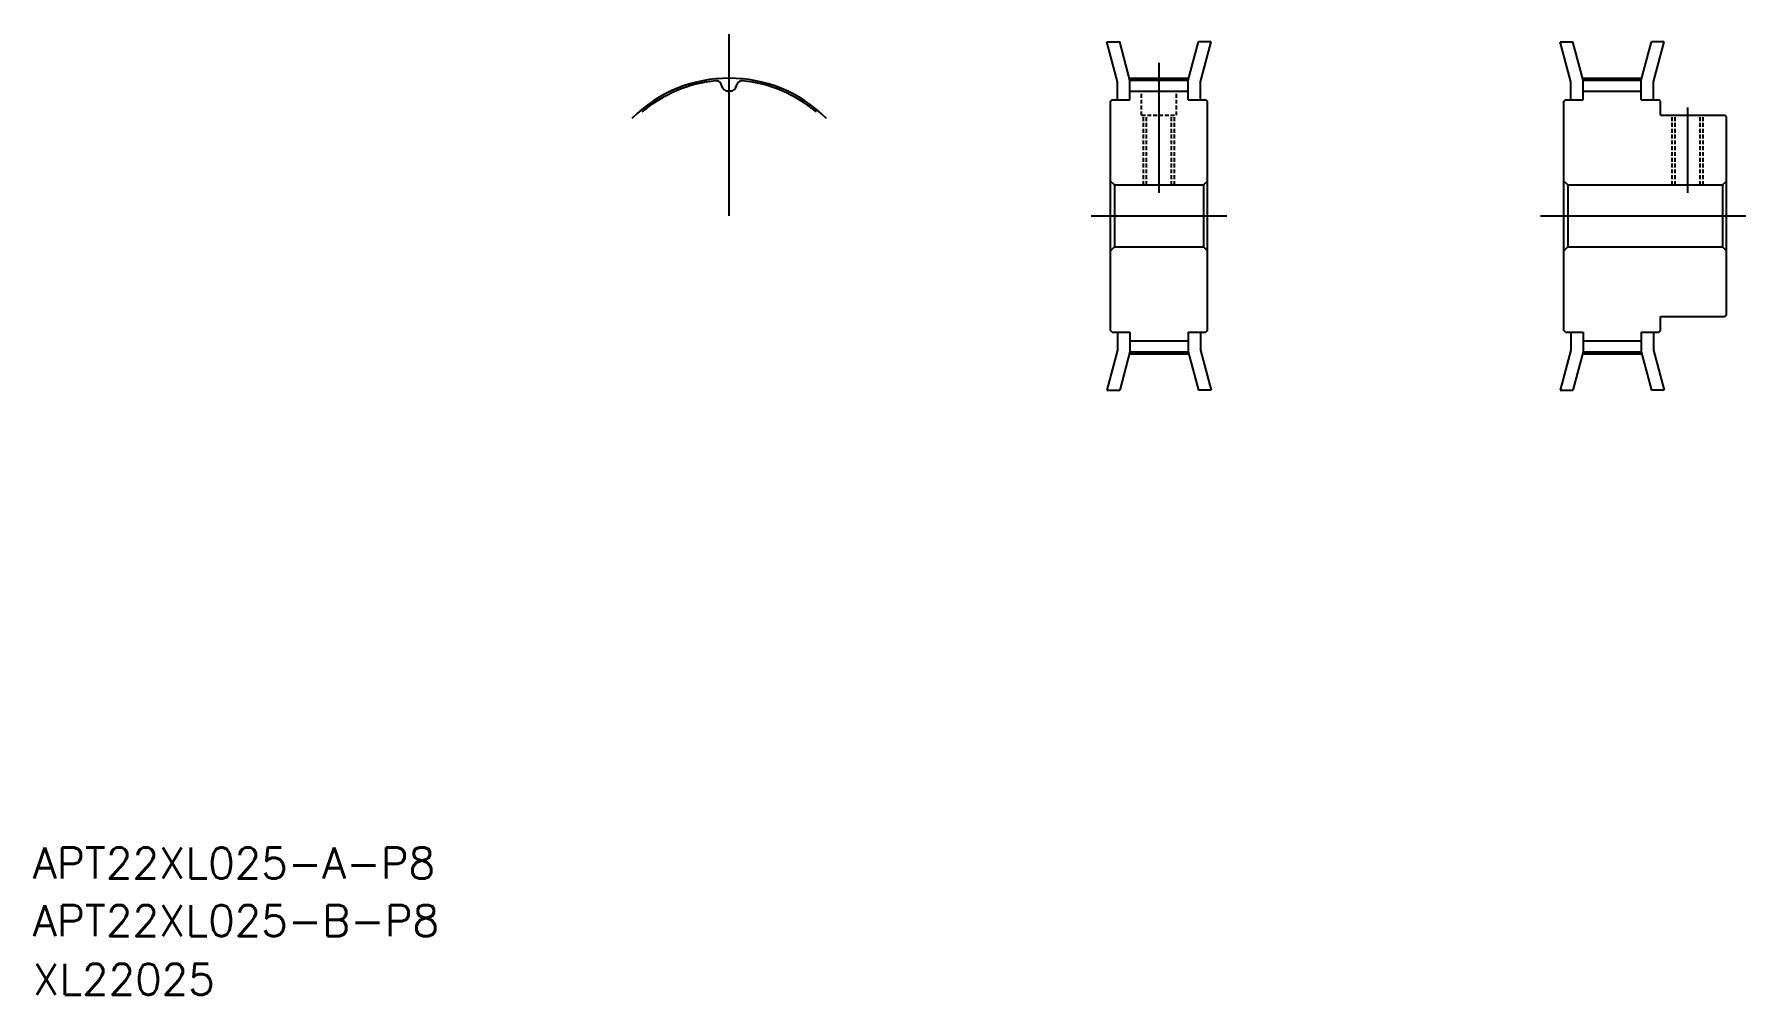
# Model space of a CAD drawing. Extents: x -17 to 204, y 10 to 134.
import ezdxf

# ---------------------------------------------------------------- set-up
doc = ezdxf.new("R2010")
doc.units = 0
doc.linetypes.add('CENTER', pattern=[50.8, 31.75, -6.35, 6.35, -6.35])
doc.linetypes.add('DASHED', pattern=[0.75, 0.5, -0.25])
doc.layers.get('0').update_dxf_attribs({"linetype": 'CONTINUOUS'})
doc.layers.add('CENTER', color=1, linetype='CENTER')
doc.styles.get("Standard").update_dxf_attribs({"font": 'txt', "bigfont": 'BIGFONT'})

msp = doc.modelspace()

# ---------------------------------------------------------------- linework, layer by layer
at = {"color": 7, "linetype": 'CONTINUOUS'}
for p, q in [((122.89, 127.9), (121.51, 133.08)), ((121.51, 133.08), (123.16, 133.08)), ((124.49, 128.11), (123.16, 133.08)), ((131.99, 128.11), (133.32, 133.08)), ((134.98, 133.08), (133.32, 133.08)), ((133.59, 127.9), (134.98, 133.08)), ((181.41, 127.9), (180.02, 133.08)), ((180.02, 133.08), (181.68, 133.08)), ((183.01, 128.11), (181.68, 133.08)), ((190.51, 128.11), (191.84, 133.08)), ((193.49, 133.08), (191.84, 133.08)), ((192.11, 127.9), (193.49, 133.08)), ((71.93, 127.06), (71.64, 127.68)), ((73.54, 127.06), (73.82, 127.68)), ((122.89, 125.58), (122.89, 127.9)), ((124.49, 128.11), (131.99, 128.11)), ((124.49, 125.58), (124.49, 128.11)), ((124.49, 126.71), (131.99, 126.71)), ((131.99, 125.58), (131.99, 128.11)), ((133.59, 125.58), (133.59, 127.9)), ((181.41, 125.58), (181.41, 127.9)), ((183.01, 128.11), (190.51, 128.11)), ((183.01, 125.58), (183.01, 128.11)), ((183.01, 126.71), (190.51, 126.71)), ((190.51, 125.58), (190.51, 128.11)), ((192.11, 125.58), (192.11, 127.9)), ((122.19, 125.58), (121.99, 125.38)), ((121.99, 95.78), (121.99, 125.38)), ((122.19, 125.58), (124.49, 125.58)), ((122.77, 125.58), (122.77, 125.58)), ((123.34, 125.58), (123.34, 125.58)), ((131.99, 125.58), (134.29, 125.58)), ((134.49, 125.38), (134.29, 125.58)), ((134.49, 95.78), (134.49, 125.38)), ((180.71, 125.58), (180.51, 125.38)), ((180.51, 95.78), (180.51, 125.38)), ((180.71, 125.58), (183.01, 125.58)), ((190.51, 125.58), (192.81, 125.58)), ((193.01, 125.38), (192.81, 125.58)), ((193.01, 123.58), (193.01, 125.38)), ((193.01, 123.58), (201.31, 123.58)), ((201.51, 123.38), (201.31, 123.58)), ((201.51, 97.78), (201.51, 123.38)), ((122.49, 114.58), (121.99, 115.08)), ((133.99, 114.58), (134.49, 115.08)), ((181.01, 114.58), (180.51, 115.08)), ((201.01, 114.58), (201.51, 115.08)), ((122.49, 114.58), (133.99, 114.58)), ((122.49, 114.58), (122.49, 106.58)), ((133.99, 114.58), (133.99, 106.58)), ((181.01, 114.58), (201.01, 114.58)), ((181.01, 114.58), (181.01, 106.58)), ((201.01, 114.58), (201.01, 106.58)), ((121.99, 106.08), (122.49, 106.58)), ((122.49, 106.58), (133.99, 106.58)), ((134.49, 106.08), (133.99, 106.58)), ((180.51, 106.08), (181.01, 106.58)), ((181.01, 106.58), (201.01, 106.58)), ((201.51, 106.08), (201.01, 106.58)), ((193.01, 97.58), (201.31, 97.58)), ((193.01, 95.78), (193.01, 97.58)), ((201.31, 97.58), (201.51, 97.78)), ((122.19, 95.58), (121.99, 95.78)), ((122.19, 95.58), (124.49, 95.58)), ((122.89, 95.58), (122.89, 93.25)), ((124.49, 95.58), (124.49, 93.04)), ((131.99, 95.58), (134.29, 95.58)), ((131.99, 95.58), (131.99, 93.04)), ((133.59, 95.58), (133.59, 93.25)), ((134.49, 95.78), (134.29, 95.58)), ((180.71, 95.58), (180.51, 95.78)), ((180.71, 95.58), (183.01, 95.58)), ((181.41, 95.58), (181.41, 93.25)), ((183.01, 95.58), (183.01, 93.04)), ((190.51, 95.58), (192.81, 95.58)), ((190.51, 95.58), (190.51, 93.04)), ((192.11, 95.58), (192.11, 93.25)), ((193.01, 95.78), (192.81, 95.58)), ((122.89, 93.25), (121.51, 88.08)), ((124.49, 93.04), (123.16, 88.08)), ((124.49, 94.44), (131.99, 94.44)), ((124.49, 93.04), (131.99, 93.04)), ((131.99, 93.04), (133.32, 88.08)), ((133.59, 93.25), (134.98, 88.08)), ((181.41, 93.25), (180.02, 88.08)), ((183.01, 93.04), (181.68, 88.08)), ((183.01, 94.44), (190.51, 94.44)), ((183.01, 93.04), (190.51, 93.04)), ((190.51, 93.04), (191.84, 88.08)), ((192.11, 93.25), (193.49, 88.08)), ((121.51, 88.08), (123.16, 88.08)), ((134.98, 88.08), (133.32, 88.08)), ((180.02, 88.08), (181.68, 88.08)), ((193.49, 88.08), (191.84, 88.08))]:
    msp.add_line(p, q, dxfattribs=at)
at = {"color": 3, "linetype": 'DASHED'}
for p, q in [((125.99, 123.58), (125.99, 126.71)), ((130.49, 123.58), (130.49, 126.71)), ((125.99, 123.58), (130.49, 123.58)), ((126.24, 114.58), (126.24, 123.58)), ((126.64, 114.58), (126.64, 123.58)), ((129.84, 114.58), (129.84, 123.58)), ((130.24, 114.58), (130.24, 123.58)), ((194.51, 114.58), (194.51, 123.58)), ((194.91, 114.58), (194.91, 123.58)), ((198.11, 114.58), (198.11, 123.58)), ((198.51, 114.58), (198.51, 123.58))]:
    msp.add_line(p, q, dxfattribs=at)
at = {"color": 7, "linetype": 'CONTINUOUS'}
for centre, radius, start, end in [((72.73, 110.58), 17.53, 95.5773, 130), ((71.09, 127.42), 0.61, 25, 95.5773), ((72.48, 127.32), 0.61, 205, 270.86), ((72.73, 110.58), 16.13, 89.14, 90.86), ((72.98, 127.32), 0.61, 269.14, 335), ((74.38, 127.42), 0.61, 84.4227, 155), ((72.73, 110.58), 17.53, 50, 84.4227)]:
    msp.add_arc(centre, radius, start, end, dxfattribs=at)
at = {"layer": 'CENTER', "color": 1, "linetype": 'CENTER'}
for p, q in [((72.73, 110.58), (72.73, 134.04)), ((124.49, 128.36), (131.99, 128.36)), ((128.24, 113.58), (128.24, 130.36)), ((183.01, 128.36), (190.51, 128.36)), ((196.51, 113.58), (196.51, 124.58)), ((119.49, 110.58), (136.99, 110.58)), ((177.51, 110.58), (204.01, 110.58)), ((124.49, 92.79), (131.99, 92.79)), ((183.01, 92.79), (190.51, 92.79))]:
    msp.add_line(p, q, dxfattribs=at)
msp.add_arc((72.73, 110.58), 17.78, 45, 135, dxfattribs=at)

# ---------------------------------------------------------------- texts
at = {"color": 7, "linetype": 'CONTINUOUS'}
for s, p in [('APT22XL025-A-P8', (-17.18, 25)), ('APT22XL025-B-P8', (-17.18, 17.58)), ('XL22025', (-17.18, 10))]:
    msp.add_text(s, height=4, dxfattribs=at).set_placement(p)

doc.saveas('drawing.dxf')
